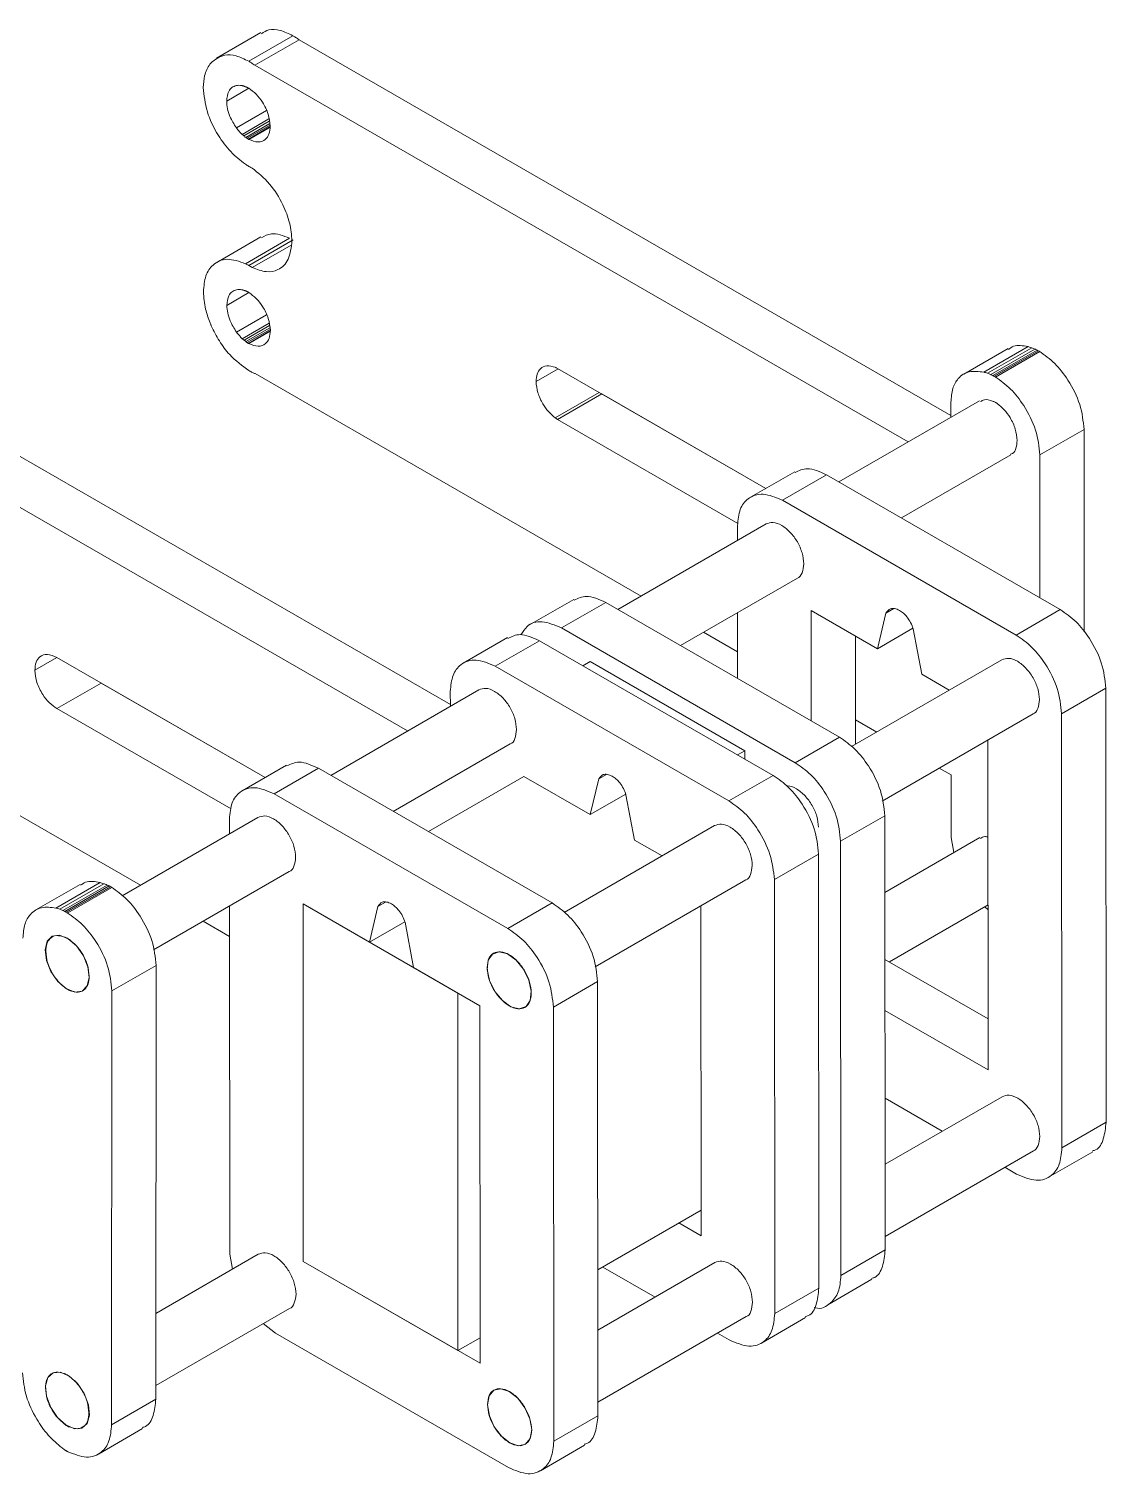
# Model space of a CAD drawing. Header units: inches. Extents: x 0 to 44.3, y 0 to 33.7.
# Drawn here: x 12.328 to 14.482, y 22.397 to 25.287 of the extents above; entities that cross this region are included whole.
import ezdxf

# ---------------------------------------------------------------- set-up
doc = ezdxf.new("R2010")
doc.units = ezdxf.units.IN
doc.header["$MEASUREMENT"] = 0

msp = doc.modelspace()

# ---------------------------------------------------------------- linework, layer by layer
at = {"color": 7, "linetype": 'Continuous', "lineweight": 15}
for p, q in [((12.7916, 25.28), (12.7032, 25.229)), ((12.7674, 25.2227), (12.8558, 25.2737)), ((12.7797, 25.2145), (12.8681, 25.2656)), ((14.172, 24.5142), (12.8681, 25.2656)), ((14.0865, 24.4615), (12.7797, 25.2145)), ((12.7674, 25.1686), (12.7666, 25.169)), ((12.7641, 25.0685), (12.81, 25.0949)), ((12.7675, 25.0664), (12.8101, 25.091)), ((12.7667, 25.0669), (12.7675, 25.0664)), ((12.7918, 24.8716), (12.7035, 24.8205)), ((12.7609, 24.8178), (12.8493, 24.8688)), ((12.7677, 24.8142), (12.8561, 24.8653)), ((12.7745, 24.81), (12.8521, 24.8548)), ((12.7677, 24.7601), (12.7669, 24.7606)), ((13.1707, 23.9361), (11.8663, 24.6877)), ((12.7645, 24.66), (12.8103, 24.6865)), ((12.7678, 24.658), (12.8104, 24.6826)), ((12.767, 24.6584), (12.7678, 24.658)), ((14.2378, 24.6009), (14.3262, 24.6519)), ((13.0852, 23.8834), (11.7779, 24.6367)), ((14.2862, 24.6481), (14.1978, 24.5971)), ((14.2454, 24.5986), (14.3338, 24.6496)), ((14.2517, 24.596), (14.3401, 24.647)), ((14.2558, 24.594), (14.3442, 24.6451)), ((14.2585, 24.5927), (14.3469, 24.6438)), ((14.259, 24.5926), (14.3474, 24.6436)), ((14.2614, 24.5911), (14.3498, 24.6422)), ((14.3473, 24.6435), (14.3469, 24.6438)), ((14.3498, 24.6422), (14.3474, 24.6436)), ((12.7802, 24.5979), (13.5522, 24.153)), ((13.8017, 24.3684), (13.385, 24.6085)), ((14.2599, 24.5919), (14.2585, 24.5927)), ((14.2614, 24.5911), (14.259, 24.5926)), ((13.3851, 24.5064), (13.4735, 24.5574)), ((13.4721, 24.5584), (13.4735, 24.5574)), ((13.4735, 24.5574), (13.8016, 24.3683)), ((14.2291, 24.5438), (13.9479, 24.3814)), ((14.172, 24.5406), (14.172, 24.5108)), ((14.2608, 24.5405), (14.2603, 24.5408)), ((13.3851, 24.5064), (13.7459, 24.2985)), ((14.3499, 24.4353), (14.4383, 24.4863)), ((14.4386, 24.0813), (14.4383, 24.4863)), ((14.073, 24.3093), (14.2916, 24.4355)), ((14.3501, 24.1496), (14.3499, 24.4353)), ((13.8595, 24.4017), (13.7711, 24.3507)), ((13.8349, 24.3446), (13.9233, 24.3956)), ((14.3908, 24.1262), (13.9233, 24.3956)), ((14.3024, 24.0752), (13.8349, 24.3446)), ((13.8023, 24.2974), (13.5059, 24.1263)), ((13.7452, 24.2942), (13.7452, 24.2644)), ((13.6311, 24.0542), (13.8648, 24.1892)), ((13.4175, 24.1466), (13.3291, 24.0956)), ((13.393, 24.0894), (13.4814, 24.1405)), ((13.9489, 23.8711), (13.4814, 24.1405)), ((13.7453, 24.1202), (13.7454, 23.9883)), ((14.0251, 24.0478), (13.8926, 24.1242)), ((13.8926, 24.1242), (13.8927, 23.9034)), ((14.0421, 24.1192), (14.0251, 24.0478)), ((14.0421, 24.1192), (14.0575, 24.1281)), ((14.3024, 24.0752), (14.3908, 24.1262)), ((13.8605, 23.82), (13.393, 24.0894)), ((13.6773, 24.0809), (13.7454, 24.0417)), ((13.981, 24.0733), (13.9812, 23.8568)), ((14.0251, 24.0478), (14.0961, 24.0888)), ((14.1135, 23.9969), (14.0965, 24.0877)), ((13.2849, 24.0701), (13.1965, 24.019)), ((13.2604, 24.0129), (13.3488, 24.0639)), ((13.8163, 23.7945), (13.3488, 24.0639)), ((11.7784, 24.0201), (12.5509, 23.5749)), ((12.8004, 23.7903), (12.3837, 24.0304)), ((13.4505, 24.0223), (13.4358, 24.0138)), ((13.7599, 23.844), (13.4505, 24.0223)), ((14.2738, 24.0258), (13.9731, 23.8521)), ((13.7279, 23.7435), (13.2604, 24.0129)), ((14.1687, 23.9651), (14.1135, 23.9969)), ((12.3838, 23.9283), (12.4722, 23.9793)), ((12.4722, 23.9793), (12.8003, 23.7903)), ((13.2278, 23.9657), (12.9314, 23.7946)), ((13.1706, 23.9625), (13.1707, 23.9328)), ((14.3934, 23.9179), (14.4817, 23.9689)), ((14.4824, 23.1009), (14.4817, 23.9689)), ((12.3838, 23.9283), (12.7322, 23.7275)), ((13.9812, 23.9058), (14.0237, 23.8813)), ((14.0346, 23.7433), (14.3363, 23.9175)), ((14.394, 23.0499), (14.3934, 23.9179)), ((13.8605, 23.82), (13.9489, 23.8711)), ((13.0565, 23.7225), (13.2903, 23.8575)), ((13.7452, 23.8355), (13.7599, 23.844)), ((13.7599, 23.844), (13.7599, 23.827)), ((14.2467, 23.2057), (14.2461, 23.8654)), ((12.843, 23.8149), (12.7546, 23.7639)), ((12.8185, 23.7578), (12.9069, 23.8088)), ((13.3744, 23.5394), (12.9069, 23.8088)), ((13.318, 23.7926), (13.1267, 23.6821)), ((13.4506, 23.7162), (13.318, 23.7926)), ((13.4675, 23.7875), (13.4506, 23.7162)), ((13.4675, 23.7875), (13.483, 23.7964)), ((13.7279, 23.7435), (13.8163, 23.7945)), ((14.1488, 23.8092), (14.1725, 23.7956)), ((14.1725, 23.7956), (14.1726, 23.6704)), ((13.286, 23.4884), (12.8185, 23.7578)), ((13.4506, 23.7162), (13.5216, 23.7571)), ((13.539, 23.6652), (13.522, 23.756)), ((12.7859, 23.7106), (12.5143, 23.5538)), ((12.7287, 23.7074), (12.7287, 23.6776)), ((13.9514, 23.6628), (14.0398, 23.7138)), ((14.0405, 22.8458), (14.0398, 23.7138)), ((13.6994, 23.6941), (13.3986, 23.5205)), ((14.2298, 23.6702), (14.0399, 23.5606)), ((14.1726, 23.6704), (14.1776, 23.6401)), ((13.5942, 23.6334), (13.539, 23.6652)), ((13.9521, 22.7948), (13.9514, 23.6628)), ((13.8188, 23.5863), (13.9072, 23.6373)), ((13.9079, 22.7693), (13.9072, 23.6373)), ((12.5768, 23.4456), (12.8484, 23.6024)), ((13.4601, 23.4116), (13.7617, 23.5858)), ((13.8195, 22.7182), (13.8188, 23.5863)), ((12.4301, 23.5765), (12.3417, 23.5255)), ((12.3818, 23.5293), (12.4702, 23.5803)), ((12.3894, 23.5269), (12.4778, 23.5779)), ((12.3957, 23.5243), (12.4841, 23.5753)), ((12.3999, 23.5223), (12.4882, 23.5734)), ((12.4025, 23.521), (12.4909, 23.572)), ((12.403, 23.5209), (12.4914, 23.5719)), ((12.4055, 23.5194), (12.4938, 23.5705)), ((12.4913, 23.5718), (12.4909, 23.572)), ((12.4938, 23.5705), (12.4914, 23.5719)), ((12.7289, 23.5334), (12.7294, 22.8371)), ((12.8761, 23.5374), (13.1854, 23.3592)), ((12.8766, 22.8226), (12.8761, 23.5374)), ((13.0087, 23.461), (12.8761, 23.5374)), ((13.0256, 23.5324), (13.0087, 23.461)), ((13.0256, 23.5324), (13.041, 23.5413)), ((13.286, 23.4884), (13.3744, 23.5394)), ((13.6721, 22.874), (13.6716, 23.5338)), ((14.049, 23.4215), (14.2464, 23.5355)), ((14.2397, 23.5316), (14.2464, 23.5254)), ((12.4039, 23.5202), (12.4025, 23.521)), ((12.4055, 23.5194), (12.403, 23.5209)), ((12.676, 23.5028), (12.7289, 23.4724)), ((13.0087, 23.461), (13.0796, 23.502)), ((13.0971, 23.4101), (13.0801, 23.5009)), ((12.4047, 23.4688), (12.4042, 23.4691)), ((12.4938, 23.3635), (12.5822, 23.4145)), ((12.5816, 22.5473), (12.5822, 23.4145)), ((13.2296, 23.3337), (13.0971, 23.4101)), ((14.04, 23.4267), (14.2466, 23.3077)), ((13.3769, 23.3311), (13.4653, 23.3821)), ((13.466, 22.5141), (13.4653, 23.3821)), ((12.4042, 23.3671), (12.4047, 23.3668)), ((12.4087, 23.3647), (12.4088, 23.3647)), ((12.4932, 22.4962), (12.4938, 23.3635)), ((13.1854, 23.3592), (13.186, 22.6444)), ((13.2302, 22.6189), (13.2296, 23.3337)), ((13.3776, 22.4631), (13.3769, 23.3311)), ((14.0401, 23.3247), (14.2467, 23.2057)), ((14.0402, 23.1489), (14.1546, 23.083)), ((14.2744, 23.1521), (14.0403, 23.017)), ((14.394, 23.0499), (14.4824, 23.1009)), ((14.0405, 22.8727), (14.3369, 23.0439)), ((14.3674, 22.991), (14.4558, 23.042)), ((14.2797, 23.0109), (14.3033, 22.9973)), ((13.6721, 22.925), (13.4657, 22.8059)), ((13.6279, 22.8995), (13.6721, 22.874)), ((12.7865, 22.837), (12.5817, 22.7188)), ((12.7294, 22.8371), (12.7347, 22.8071)), ((13.9521, 22.7948), (14.0405, 22.8458)), ((13.186, 22.6444), (12.8766, 22.8226)), ((12.8766, 22.8226), (13.2302, 22.6189)), ((13.6999, 22.8205), (13.4658, 22.6853)), ((13.4756, 22.8115), (13.5801, 22.7513)), ((13.9255, 22.7359), (14.0139, 22.7869)), ((13.8195, 22.7182), (13.9079, 22.7693)), ((12.5816, 22.5744), (12.849, 22.7288)), ((12.7962, 22.6983), (12.8208, 22.6791)), ((13.4659, 22.5411), (13.7624, 22.7122)), ((13.7929, 22.6593), (13.8813, 22.7103)), ((12.8208, 22.6791), (13.2868, 22.4105)), ((13.2302, 22.6699), (13.186, 22.6444)), ((13.7052, 22.6792), (13.7287, 22.6656)), ((12.4041, 22.5959), (12.4036, 22.5962)), ((12.4932, 22.4962), (12.5816, 22.5473)), ((13.3776, 22.4631), (13.466, 22.5141)), ((12.4036, 22.4942), (12.4041, 22.4939)), ((12.4666, 22.4375), (12.555, 22.4885)), ((13.351, 22.4042), (13.4393, 22.4552)), ((12.4023, 22.4439), (12.4059, 22.4418)), ((12.403, 22.4436), (12.4039, 22.4431))]:
    msp.add_line(p, q, dxfattribs=at)
at = {"color": 8, "linetype": 'Continuous', "lineweight": 15}
for p, q in [((12.7233, 25.143), (12.7675, 25.1685)), ((12.7427, 25.0894), (12.8027, 25.1241)), ((12.7543, 25.0763), (12.8078, 25.1072)), ((12.7577, 25.0734), (12.8086, 25.1028)), ((12.7614, 25.0704), (12.8094, 25.0981)), ((12.7667, 25.0669), (12.8102, 25.092)), ((12.7236, 24.7345), (12.7678, 24.7601)), ((12.743, 24.681), (12.803, 24.7156)), ((12.7546, 24.6678), (12.8082, 24.6987)), ((12.758, 24.6649), (12.8089, 24.6943)), ((12.7617, 24.662), (12.8097, 24.6897)), ((12.767, 24.6584), (12.8106, 24.6836)), ((13.3421, 24.5822), (13.3864, 24.6077)), ((13.3805, 24.5096), (13.4685, 24.5604)), ((12.3396, 24.0048), (12.3838, 24.0304)), ((13.2443, 23.4103), (13.2444, 23.4103)), ((12.4042, 23.3671), (12.4042, 23.3671)), ((12.4047, 23.3668), (12.4047, 23.3668)), ((13.245, 22.5367), (13.245, 22.5367)), ((12.4036, 22.4942), (12.4036, 22.4942)), ((12.4041, 22.4939), (12.4041, 22.4939))]:
    msp.add_line(p, q, dxfattribs=at)
at = {"color": 7, "linetype": 'Continuous', "lineweight": 15, "flags": 128}
for points in [[(12.4484, 23.3905), (12.4443, 23.3735), (12.4341, 23.3633), (12.4194, 23.3614), (12.4023, 23.3682), (12.3856, 23.3826), (12.3717, 23.4024), (12.3627, 23.4246), (12.3601, 23.4458), (12.3641, 23.4628), (12.3743, 23.473), (12.389, 23.4748), (12.4061, 23.468), (12.4228, 23.4536), (12.4368, 23.4339), (12.4457, 23.4117), (12.4484, 23.3905)], [(13.2852, 23.4377), (13.3023, 23.4254), (13.3173, 23.407), (13.328, 23.3852), (13.3326, 23.3633), (13.3306, 23.3447), (13.3221, 23.3322), (13.3086, 23.3278), (13.292, 23.332), (13.2748, 23.3442), (13.2598, 23.3627), (13.2491, 23.3845), (13.2445, 23.4063), (13.2465, 23.4249), (13.255, 23.4374), (13.2686, 23.4419), (13.2852, 23.4377)], [(12.3761, 22.5999), (12.3912, 22.601), (12.4083, 22.5934), (12.4249, 22.5785), (12.4384, 22.5583), (12.4469, 22.5361), (12.4489, 22.5152), (12.4443, 22.4987), (12.4336, 22.4892), (12.4186, 22.4881), (12.4014, 22.4956), (12.3848, 22.5106), (12.3713, 22.5307), (12.3628, 22.553), (12.3608, 22.5739), (12.3655, 22.5904), (12.3761, 22.5999)], [(13.245, 22.5358), (13.2481, 22.5536), (13.2574, 22.565), (13.2715, 22.5682), (13.2884, 22.5627), (13.3054, 22.5494), (13.3199, 22.5302), (13.3297, 22.5082), (13.3334, 22.4866), (13.3303, 22.4688), (13.321, 22.4574), (13.3069, 22.4542), (13.29, 22.4597), (13.273, 22.473), (13.2585, 22.4922), (13.2487, 22.5142), (13.245, 22.5358)]]:
    msp.add_lwpolyline(points, dxfattribs=at)
at = {"color": 7, "linetype": 'Continuous', "lineweight": 15}
for points, knots in [([(12.8558, 25.2737), (12.8472, 25.2777), (12.8305, 25.2857), (12.8079, 25.288), (12.7976, 25.2808), (12.7929, 25.2775)], [0, 0, 0, 0, 0.360471, 0.708732, 1, 1, 1, 1]), ([(12.8681, 25.2656), (12.8658, 25.2672), (12.8617, 25.2702), (12.8576, 25.2726), (12.8558, 25.2737)], [0, 0, 0, 0, 0.555338, 1, 1, 1, 1]), ([(12.7674, 25.2227), (12.7588, 25.2268), (12.742, 25.2348), (12.7143, 25.2366), (12.7004, 25.2261), (12.692, 25.2197)], [0, 0, 0, 0, 0.289286, 0.568775, 1, 1, 1, 1]), ([(12.6895, 25.2167), (12.6854, 25.2096), (12.678, 25.1968), (12.677, 25.1782), (12.6765, 25.1699)], [0, 0, 0, 0, 0.551178, 1, 1, 1, 1]), ([(12.6896, 25.2169), (12.6896, 25.2169), (12.6896, 25.2169), (12.6896, 25.2168), (12.6896, 25.2168), (12.6895, 25.2168), (12.6895, 25.2168), (12.6895, 25.2167), (12.6895, 25.2167)], [0, 0, 0, 0, 0.207301, 0.382855, 0.554847, 0.69038, 0.832281, 1, 1, 1, 1]), ([(12.692, 25.2197), (12.6915, 25.2192), (12.6907, 25.2183), (12.69, 25.2173), (12.6896, 25.2169)], [0, 0, 0, 0, 0.552649, 1, 1, 1, 1]), ([(12.7797, 25.2145), (12.7775, 25.2162), (12.7733, 25.2191), (12.7692, 25.2216), (12.7674, 25.2227)], [0, 0, 0, 0, 0.555338, 1, 1, 1, 1]), ([(12.7427, 25.1741), (12.7396, 25.173), (12.7334, 25.1709), (12.7254, 25.1613), (12.7241, 25.15), (12.7233, 25.143)], [0, 0, 0, 0, 0.27447, 0.551132, 1, 1, 1, 1]), ([(12.7542, 25.1739), (12.752, 25.1742), (12.7479, 25.1748), (12.7443, 25.1743), (12.7427, 25.1741)], [0, 0, 0, 0, 0.562901, 1, 1, 1, 1]), ([(12.7577, 25.1729), (12.757, 25.1731), (12.7559, 25.1735), (12.7547, 25.1738), (12.7542, 25.1739)], [0, 0, 0, 0, 0.556136, 1, 1, 1, 1]), ([(12.7613, 25.1716), (12.7606, 25.1719), (12.7594, 25.1723), (12.7582, 25.1727), (12.7577, 25.1729)], [0, 0, 0, 0, 0.561087, 1, 1, 1, 1]), ([(12.7641, 25.1704), (12.7636, 25.1706), (12.7626, 25.171), (12.7617, 25.1714), (12.7613, 25.1716)], [0, 0, 0, 0, 0.561039, 1, 1, 1, 1]), ([(12.6765, 25.1699), (12.6781, 25.154), (12.6813, 25.1228), (12.7035, 25.0767), (12.7309, 25.0398), (12.7507, 25.0245), (12.7608, 25.0167)], [0, 0, 0, 0, 0.284618, 0.559516, 0.776534, 1, 1, 1, 1]), ([(12.7233, 25.143), (12.7236, 25.138), (12.7243, 25.1282), (12.7303, 25.1092), (12.738, 25.0969), (12.7427, 25.0894)], [0, 0, 0, 0, 0.289028, 0.568581, 1, 1, 1, 1]), ([(12.7666, 25.169), (12.7661, 25.1693), (12.7653, 25.1697), (12.7644, 25.1702), (12.7641, 25.1704)], [0, 0, 0, 0, 0.574813, 1, 1, 1, 1]), ([(12.8104, 25.0928), (12.8095, 25.1007), (12.8079, 25.1164), (12.7965, 25.1394), (12.7825, 25.1576), (12.7725, 25.1649), (12.7674, 25.1686)], [0, 0, 0, 0, 0.284065, 0.558808, 0.77597, 1, 1, 1, 1]), ([(12.7427, 25.0894), (12.7448, 25.0868), (12.7485, 25.0821), (12.7525, 25.0781), (12.7543, 25.0763)], [0, 0, 0, 0, 0.5569876, 1, 1, 1, 1]), ([(12.7675, 25.0664), (12.7739, 25.0639), (12.7865, 25.0589), (12.8004, 25.0646), (12.8088, 25.0762), (12.8099, 25.0872), (12.8104, 25.0928)], [0, 0, 0, 0, 0.282888, 0.557732, 0.775299, 1, 1, 1, 1]), ([(12.7543, 25.0763), (12.755, 25.0757), (12.7561, 25.0747), (12.7572, 25.0738), (12.7577, 25.0734)], [0, 0, 0, 0, 0.563395, 1, 1, 1, 1]), ([(12.7577, 25.0734), (12.7584, 25.0728), (12.7596, 25.0718), (12.7608, 25.0708), (12.7614, 25.0704)], [0, 0, 0, 0, 0.558364, 1, 1, 1, 1]), ([(12.7614, 25.0704), (12.7619, 25.0701), (12.7628, 25.0694), (12.7637, 25.0688), (12.7641, 25.0685)], [0, 0, 0, 0, 0.561022, 1, 1, 1, 1]), ([(12.7641, 25.0685), (12.7646, 25.0682), (12.7655, 25.0677), (12.7663, 25.0671), (12.7667, 25.0669)], [0, 0, 0, 0, 0.546397, 1, 1, 1, 1]), ([(12.7608, 25.0167), (12.762, 25.0158), (12.7643, 25.0144), (12.7665, 25.013), (12.7675, 25.0124)], [0, 0, 0, 0, 0.560404, 1, 1, 1, 1]), ([(12.7675, 25.0124), (12.7688, 25.0117), (12.7711, 25.0105), (12.7733, 25.0094), (12.7743, 25.0089)], [0, 0, 0, 0, 0.5594726, 1, 1, 1, 1]), ([(12.7743, 25.0089), (12.7863, 24.9992), (12.81, 24.98), (12.8356, 24.9388), (12.8511, 24.8984), (12.853, 24.8753), (12.8539, 24.8635)], [0, 0, 0, 0, 0.281916, 0.556332, 0.774134, 1, 1, 1, 1]), ([(12.8539, 24.8635), (12.8524, 24.8502), (12.8495, 24.8241), (12.8285, 24.8046), (12.8027, 24.7994), (12.7839, 24.8064), (12.7745, 24.81)], [0, 0, 0, 0, 0.284647, 0.559588, 0.776612, 1, 1, 1, 1]), ([(12.8493, 24.8688), (12.8363, 24.8738), (12.8146, 24.882), (12.7991, 24.8732), (12.7929, 24.8696)], [0, 0, 0, 0, 0.5952193, 1, 1, 1, 1]), ([(12.7609, 24.8178), (12.7482, 24.8222), (12.7232, 24.8309), (12.6961, 24.8186), (12.6797, 24.7949), (12.6778, 24.7727), (12.6768, 24.7615)], [0, 0, 0, 0, 0.282004, 0.5563973, 0.7741623, 1, 1, 1, 1]), ([(12.7677, 24.8142), (12.7664, 24.8149), (12.7642, 24.8162), (12.7619, 24.8173), (12.7609, 24.8178)], [0, 0, 0, 0, 0.559538, 1, 1, 1, 1]), ([(12.7745, 24.81), (12.7732, 24.8108), (12.7709, 24.8123), (12.7687, 24.8136), (12.7677, 24.8142)], [0, 0, 0, 0, 0.560469, 1, 1, 1, 1]), ([(12.6768, 24.7615), (12.6776, 24.7501), (12.6789, 24.7302), (12.6867, 24.7087), (12.69, 24.6994)], [0, 0, 0, 0, 0.567344, 1, 1, 1, 1]), ([(12.743, 24.7656), (12.7399, 24.7646), (12.7337, 24.7624), (12.7257, 24.7528), (12.7244, 24.7415), (12.7236, 24.7345)], [0, 0, 0, 0, 0.2744695, 0.5511325, 1, 1, 1, 1]), ([(12.7546, 24.7654), (12.7523, 24.7658), (12.7482, 24.7664), (12.7446, 24.7659), (12.743, 24.7656)], [0, 0, 0, 0, 0.562901, 1, 1, 1, 1]), ([(12.758, 24.7644), (12.7574, 24.7646), (12.7562, 24.765), (12.7551, 24.7653), (12.7546, 24.7654)], [0, 0, 0, 0, 0.556136, 1, 1, 1, 1]), ([(12.7616, 24.7632), (12.7609, 24.7634), (12.7597, 24.7639), (12.7585, 24.7643), (12.758, 24.7644)], [0, 0, 0, 0, 0.561087, 1, 1, 1, 1]), ([(12.7644, 24.7619), (12.7639, 24.7622), (12.763, 24.7626), (12.762, 24.763), (12.7616, 24.7632)], [0, 0, 0, 0, 0.561039, 1, 1, 1, 1]), ([(12.7669, 24.7606), (12.7664, 24.7608), (12.7656, 24.7613), (12.7647, 24.7617), (12.7644, 24.7619)], [0, 0, 0, 0, 0.574813, 1, 1, 1, 1]), ([(12.8107, 24.6843), (12.8098, 24.6923), (12.8082, 24.7079), (12.7968, 24.7309), (12.7828, 24.7492), (12.7728, 24.7564), (12.7677, 24.7601)], [0, 0, 0, 0, 0.284065, 0.558808, 0.77597, 1, 1, 1, 1]), ([(12.7236, 24.7345), (12.7239, 24.7295), (12.7246, 24.7197), (12.7306, 24.7008), (12.7383, 24.6885), (12.743, 24.681)], [0, 0, 0, 0, 0.289028, 0.568581, 1, 1, 1, 1]), ([(12.69, 24.6994), (12.6901, 24.6993), (12.6901, 24.6992), (12.6902, 24.699), (12.6902, 24.699)], [0, 0, 0, 0, 0.5554406, 1, 1, 1, 1]), ([(12.6902, 24.699), (12.6907, 24.6979), (12.6914, 24.6961), (12.6922, 24.6942), (12.6926, 24.6934)], [0, 0, 0, 0, 0.566749, 1, 1, 1, 1]), ([(12.6926, 24.6934), (12.6977, 24.6832), (12.7079, 24.6627), (12.7332, 24.6291), (12.7546, 24.6136), (12.7678, 24.604)], [0, 0, 0, 0, 0.27516, 0.55204, 1, 1, 1, 1]), ([(12.743, 24.681), (12.7451, 24.6784), (12.7488, 24.6737), (12.7528, 24.6696), (12.7546, 24.6678)], [0, 0, 0, 0, 0.556988, 1, 1, 1, 1]), ([(12.7678, 24.658), (12.7742, 24.6555), (12.7869, 24.6505), (12.8007, 24.6561), (12.8092, 24.6677), (12.8102, 24.6787), (12.8107, 24.6843)], [0, 0, 0, 0, 0.282888, 0.557732, 0.775299, 1, 1, 1, 1]), ([(12.7546, 24.6678), (12.7553, 24.6673), (12.7564, 24.6663), (12.7575, 24.6653), (12.758, 24.6649)], [0, 0, 0, 0, 0.563395, 1, 1, 1, 1]), ([(12.758, 24.6649), (12.7587, 24.6644), (12.7599, 24.6633), (12.7612, 24.6624), (12.7617, 24.662)], [0, 0, 0, 0, 0.558364, 1, 1, 1, 1]), ([(12.7617, 24.662), (12.7622, 24.6616), (12.7631, 24.661), (12.7641, 24.6603), (12.7645, 24.66)], [0, 0, 0, 0, 0.561022, 1, 1, 1, 1]), ([(12.7645, 24.66), (12.7649, 24.6597), (12.7658, 24.6592), (12.7666, 24.6587), (12.767, 24.6584)], [0, 0, 0, 0, 0.546397, 1, 1, 1, 1]), ([(14.3262, 24.6519), (14.3157, 24.6538), (14.3007, 24.6565), (14.2904, 24.6488), (14.2872, 24.6464)], [0, 0, 0, 0, 0.6915333, 1, 1, 1, 1]), ([(14.3338, 24.6496), (14.3324, 24.6501), (14.3298, 24.651), (14.3273, 24.6517), (14.3262, 24.6519)], [0, 0, 0, 0, 0.562935, 1, 1, 1, 1]), ([(14.3401, 24.647), (14.3389, 24.6475), (14.3368, 24.6485), (14.3347, 24.6492), (14.3338, 24.6496)], [0, 0, 0, 0, 0.558837, 1, 1, 1, 1]), ([(14.3442, 24.6451), (14.3435, 24.6454), (14.3421, 24.6461), (14.3407, 24.6467), (14.3401, 24.647)], [0, 0, 0, 0, 0.559064, 1, 1, 1, 1]), ([(14.3469, 24.6438), (14.3464, 24.644), (14.3455, 24.6445), (14.3446, 24.6449), (14.3442, 24.6451)], [0, 0, 0, 0, 0.558983, 1, 1, 1, 1]), ([(14.4383, 24.4863), (14.4366, 24.5028), (14.4332, 24.5352), (14.4093, 24.5829), (14.3801, 24.6205), (14.3593, 24.6352), (14.3487, 24.6427)], [0, 0, 0, 0, 0.283859, 0.558131, 0.775209, 1, 1, 1, 1]), ([(12.7678, 24.604), (12.7702, 24.6027), (12.7743, 24.6004), (12.7784, 24.5986), (12.7802, 24.5979)], [0, 0, 0, 0, 0.56451, 1, 1, 1, 1]), ([(13.3804, 24.6106), (13.3746, 24.6123), (13.3631, 24.6155), (13.3508, 24.6092), (13.3434, 24.5978), (13.3426, 24.5875), (13.3421, 24.5822)], [0, 0, 0, 0, 0.28077, 0.555571, 0.773827, 1, 1, 1, 1]), ([(13.385, 24.6085), (13.3841, 24.609), (13.3826, 24.6097), (13.3811, 24.6104), (13.3804, 24.6106)], [0, 0, 0, 0, 0.557801, 1, 1, 1, 1]), ([(14.2378, 24.6009), (14.2277, 24.6022), (14.2076, 24.6047), (14.1868, 24.5908), (14.1742, 24.5691), (14.1727, 24.5502), (14.172, 24.5406)], [0, 0, 0, 0, 0.279528, 0.55585, 0.7747, 1, 1, 1, 1]), ([(14.2454, 24.5986), (14.244, 24.5991), (14.2414, 24.5999), (14.2389, 24.6006), (14.2378, 24.6009)], [0, 0, 0, 0, 0.562935, 1, 1, 1, 1]), ([(14.2517, 24.596), (14.2505, 24.5965), (14.2484, 24.5974), (14.2464, 24.5982), (14.2454, 24.5986)], [0, 0, 0, 0, 0.558837, 1, 1, 1, 1]), ([(14.2558, 24.594), (14.2551, 24.5944), (14.2537, 24.5951), (14.2523, 24.5957), (14.2517, 24.596)], [0, 0, 0, 0, 0.559064, 1, 1, 1, 1]), ([(14.2585, 24.5927), (14.258, 24.593), (14.2571, 24.5935), (14.2562, 24.5939), (14.2558, 24.594)], [0, 0, 0, 0, 0.558983, 1, 1, 1, 1]), ([(13.3421, 24.5822), (13.3429, 24.5748), (13.3443, 24.5602), (13.3544, 24.5387), (13.3668, 24.5211), (13.3759, 24.5135), (13.3805, 24.5096)], [0, 0, 0, 0, 0.285401, 0.560939, 0.777918, 1, 1, 1, 1]), ([(14.259, 24.5926), (14.2591, 24.5925), (14.2594, 24.5923), (14.2597, 24.592), (14.2599, 24.5919)], [0, 0, 0, 0, 0.55489, 1, 1, 1, 1]), ([(14.2604, 24.5917), (14.2605, 24.5916), (14.2609, 24.5915), (14.2613, 24.5912), (14.2614, 24.5911)], [0, 0, 0, 0, 0.530754, 1, 1, 1, 1]), ([(14.3499, 24.4353), (14.3482, 24.4517), (14.3448, 24.4841), (14.3209, 24.5318), (14.2917, 24.5694), (14.2709, 24.5842), (14.2604, 24.5917)], [0, 0, 0, 0, 0.283859, 0.558131, 0.775209, 1, 1, 1, 1]), ([(14.2555, 24.543), (14.2496, 24.5448), (14.2401, 24.5478), (14.2335, 24.5436), (14.231, 24.542)], [0, 0, 0, 0, 0.621912, 1, 1, 1, 1]), ([(14.2603, 24.5408), (14.2594, 24.5412), (14.2578, 24.542), (14.2562, 24.5427), (14.2555, 24.543)], [0, 0, 0, 0, 0.5618923, 1, 1, 1, 1]), ([(14.2648, 24.5379), (14.2641, 24.5384), (14.2627, 24.5393), (14.2614, 24.5401), (14.2608, 24.5405)], [0, 0, 0, 0, 0.551796, 1, 1, 1, 1]), ([(14.3045, 24.4642), (14.3038, 24.4718), (14.3023, 24.4867), (14.2918, 24.5088), (14.2789, 24.5266), (14.2696, 24.5341), (14.2648, 24.5379)], [0, 0, 0, 0, 0.285031, 0.560371, 0.777371, 1, 1, 1, 1]), ([(13.3805, 24.5096), (13.3813, 24.509), (13.3829, 24.5078), (13.3844, 24.5069), (13.3851, 24.5064)], [0, 0, 0, 0, 0.56108, 1, 1, 1, 1]), ([(14.291, 24.4366), (14.2926, 24.4371), (14.2978, 24.4389), (14.303, 24.4486), (14.304, 24.459), (14.3045, 24.4642)], [0, 0, 0, 0, 0.173372, 0.579947, 1, 1, 1, 1]), ([(13.9233, 24.3956), (13.9099, 24.4017), (13.8857, 24.4126), (13.868, 24.4039), (13.8602, 24.4001)], [0, 0, 0, 0, 0.55901, 1, 1, 1, 1]), ([(13.8349, 24.3446), (13.8217, 24.3502), (13.7956, 24.3613), (13.7664, 24.351), (13.7484, 24.3281), (13.7463, 24.3056), (13.7452, 24.2942)], [0, 0, 0, 0, 0.2836731, 0.5592597, 0.7763646, 1, 1, 1, 1]), ([(13.8778, 24.2178), (13.8771, 24.225), (13.8757, 24.2392), (13.8655, 24.2619), (13.851, 24.2816), (13.8336, 24.2956), (13.8159, 24.3021), (13.8068, 24.2989), (13.8023, 24.2974)], [0, 0, 0, 0, 0.169671, 0.333471, 0.497272, 0.666943, 0.836614, 1, 1, 1, 1]), ([(13.8648, 24.1892), (13.8648, 24.1892), (13.8695, 24.1901), (13.8755, 24.1994), (13.877, 24.2116), (13.8778, 24.2178)], [0, 0, 0, 0, 0.001241, 0.491829, 1, 1, 1, 1]), ([(13.4814, 24.1405), (13.4679, 24.1465), (13.4438, 24.1574), (13.4261, 24.1488), (13.4183, 24.145)], [0, 0, 0, 0, 0.55901, 1, 1, 1, 1]), ([(13.393, 24.0894), (13.3798, 24.095), (13.3539, 24.1059), (13.3252, 24.0975), (13.3157, 24.0816), (13.312, 24.0756)], [0, 0, 0, 0, 0.388047, 0.765033, 1, 1, 1, 1]), ([(14.0693, 24.1245), (14.0659, 24.126), (14.0594, 24.129), (14.049, 24.1284), (14.0447, 24.1227), (14.0421, 24.1192)], [0, 0, 0, 0, 0.288635, 0.567191, 1, 1, 1, 1]), ([(14.0965, 24.0877), (14.095, 24.0918), (14.092, 24.1002), (14.0848, 24.1109), (14.0771, 24.1193), (14.0719, 24.1227), (14.0693, 24.1245)], [0, 0, 0, 0, 0.276811, 0.552414, 0.772411, 1, 1, 1, 1]), ([(14.4817, 23.9689), (14.48, 23.9856), (14.4765, 24.0183), (14.4522, 24.0664), (14.4226, 24.1042), (14.4015, 24.1188), (14.3908, 24.1262)], [0, 0, 0, 0, 0.283704, 0.557917, 0.775026, 1, 1, 1, 1]), ([(13.3488, 24.0639), (13.3353, 24.07), (13.3112, 24.0809), (13.2935, 24.0723), (13.2857, 24.0685)], [0, 0, 0, 0, 0.558826, 1, 1, 1, 1]), ([(14.3934, 23.9179), (14.3916, 23.9345), (14.3881, 23.9673), (14.3638, 24.0154), (14.3342, 24.0531), (14.3131, 24.0677), (14.3024, 24.0752)], [0, 0, 0, 0, 0.283704, 0.557917, 0.775026, 1, 1, 1, 1]), ([(12.3837, 24.0304), (12.3771, 24.0333), (12.3642, 24.0388), (12.3498, 24.0335), (12.3411, 24.0218), (12.3401, 24.0106), (12.3396, 24.0048)], [0, 0, 0, 0, 0.283881, 0.557851, 0.774833, 1, 1, 1, 1]), ([(13.2604, 24.0129), (13.2472, 24.0185), (13.2211, 24.0297), (13.1919, 24.0194), (13.1739, 23.9964), (13.1717, 23.974), (13.1706, 23.9625)], [0, 0, 0, 0, 0.28366, 0.559283, 0.776396, 1, 1, 1, 1]), ([(14.3492, 23.9462), (14.3485, 23.9534), (14.3471, 23.9675), (14.3369, 23.9902), (14.3224, 24.0099), (14.305, 24.024), (14.2873, 24.0304), (14.2782, 24.0273), (14.2737, 24.0257)], [0, 0, 0, 0, 0.1696713, 0.3334715, 0.4972717, 0.666943, 0.8366143, 1, 1, 1, 1]), ([(12.3396, 24.0048), (12.3404, 23.9968), (12.3421, 23.9808), (12.3539, 23.9574), (12.3683, 23.939), (12.3786, 23.9319), (12.3838, 23.9283)], [0, 0, 0, 0, 0.283363, 0.557543, 0.774742, 1, 1, 1, 1]), ([(13.3032, 23.8861), (13.3025, 23.8934), (13.3012, 23.9075), (13.291, 23.9302), (13.2765, 23.9499), (13.2591, 23.9639), (13.2413, 23.9704), (13.2323, 23.9673), (13.2278, 23.9657)], [0, 0, 0, 0, 0.1698034, 0.3334835, 0.4971631, 0.666964, 0.8363695, 1, 1, 1, 1]), ([(14.3362, 23.9175), (14.3362, 23.9175), (14.3409, 23.9185), (14.3469, 23.9277), (14.3484, 23.94), (14.3492, 23.9462)], [0, 0, 0, 0, 0.001241, 0.491829, 1, 1, 1, 1]), ([(13.2903, 23.8575), (13.2903, 23.8575), (13.295, 23.8585), (13.301, 23.8677), (13.3025, 23.8799), (13.3032, 23.8861)], [0, 0, 0, 0, 0.002219, 0.492591, 1, 1, 1, 1]), ([(14.0398, 23.7138), (14.038, 23.7304), (14.0346, 23.7632), (14.0103, 23.8113), (13.9806, 23.849), (13.9596, 23.8636), (13.9489, 23.8711)], [0, 0, 0, 0, 0.283704, 0.557917, 0.775026, 1, 1, 1, 1]), ([(12.9069, 23.8088), (12.8934, 23.8149), (12.8693, 23.8258), (12.8516, 23.8172), (12.8438, 23.8134)], [0, 0, 0, 0, 0.55901, 1, 1, 1, 1]), ([(13.9514, 23.6628), (13.9497, 23.6794), (13.9462, 23.7121), (13.9219, 23.7602), (13.8922, 23.798), (13.8712, 23.8126), (13.8605, 23.82)], [0, 0, 0, 0, 0.283704, 0.557917, 0.775026, 1, 1, 1, 1]), ([(13.4947, 23.7928), (13.4914, 23.7943), (13.4849, 23.7973), (13.4744, 23.7968), (13.4701, 23.791), (13.4675, 23.7875)], [0, 0, 0, 0, 0.288661, 0.567, 1, 1, 1, 1]), ([(13.522, 23.756), (13.5205, 23.7602), (13.5175, 23.7685), (13.5104, 23.7792), (13.5026, 23.7876), (13.4974, 23.7911), (13.4947, 23.7928)], [0, 0, 0, 0, 0.277297, 0.552256, 0.771959, 1, 1, 1, 1]), ([(13.9072, 23.6373), (13.9055, 23.654), (13.902, 23.6867), (13.8777, 23.7348), (13.848, 23.7725), (13.827, 23.7871), (13.8163, 23.7945)], [0, 0, 0, 0, 0.283478, 0.557665, 0.774862, 1, 1, 1, 1]), ([(12.8185, 23.7578), (12.8052, 23.7634), (12.7791, 23.7745), (12.7499, 23.7642), (12.732, 23.7413), (12.7298, 23.7188), (12.7287, 23.7074)], [0, 0, 0, 0, 0.2836731, 0.5592597, 0.7763646, 1, 1, 1, 1]), ([(13.9072, 23.691), (13.9065, 23.6982), (13.9052, 23.7124), (13.895, 23.7351), (13.8804, 23.7549), (13.8632, 23.7684), (13.8499, 23.7745), (13.8444, 23.7732), (13.8438, 23.7731)], [0, 0, 0, 0, 0.197278, 0.38773, 0.578182, 0.77546, 0.972738, 1, 1, 1, 1]), ([(13.8188, 23.5863), (13.8171, 23.6029), (13.8136, 23.6356), (13.7893, 23.6837), (13.7596, 23.7215), (13.7386, 23.7361), (13.7279, 23.7435)], [0, 0, 0, 0, 0.283478, 0.557665, 0.774862, 1, 1, 1, 1]), ([(12.8613, 23.631), (12.8606, 23.6382), (12.8593, 23.6524), (12.849, 23.6751), (12.8345, 23.6948), (12.8171, 23.7088), (12.7994, 23.7153), (12.7903, 23.7121), (12.7859, 23.7106)], [0, 0, 0, 0, 0.169671, 0.333471, 0.497272, 0.666943, 0.836614, 1, 1, 1, 1]), ([(13.7746, 23.6145), (13.774, 23.6217), (13.7726, 23.6359), (13.7624, 23.6586), (13.7479, 23.6783), (13.7305, 23.6923), (13.7127, 23.6988), (13.7037, 23.6956), (13.6992, 23.6941)], [0, 0, 0, 0, 0.1698034, 0.3334835, 0.4971631, 0.666964, 0.8363695, 1, 1, 1, 1]), ([(14.2463, 23.671), (14.244, 23.6716), (14.2381, 23.6732), (14.234, 23.6702), (14.2315, 23.6683)], [0, 0, 0, 0, 0.388206, 1, 1, 1, 1]), ([(12.8483, 23.6024), (12.8484, 23.6024), (12.8531, 23.6033), (12.859, 23.6126), (12.8605, 23.6248), (12.8613, 23.631)], [0, 0, 0, 0, 0.001241, 0.491829, 1, 1, 1, 1]), ([(13.7617, 23.5859), (13.7617, 23.5859), (13.7664, 23.5868), (13.7724, 23.5961), (13.7739, 23.6083), (13.7746, 23.6145)], [0, 0, 0, 0, 0.002219, 0.492591, 1, 1, 1, 1]), ([(12.4702, 23.5803), (12.4598, 23.5822), (12.4446, 23.5849), (12.4343, 23.5772), (12.4311, 23.5748)], [0, 0, 0, 0, 0.689246, 1, 1, 1, 1]), ([(12.4778, 23.5779), (12.4764, 23.5784), (12.4738, 23.5793), (12.4713, 23.58), (12.4702, 23.5803)], [0, 0, 0, 0, 0.562935, 1, 1, 1, 1]), ([(12.4841, 23.5753), (12.4829, 23.5758), (12.4808, 23.5768), (12.4788, 23.5776), (12.4778, 23.5779)], [0, 0, 0, 0, 0.558837, 1, 1, 1, 1]), ([(12.4882, 23.5734), (12.4875, 23.5737), (12.4861, 23.5744), (12.4847, 23.575), (12.4841, 23.5753)], [0, 0, 0, 0, 0.559064, 1, 1, 1, 1]), ([(12.4909, 23.572), (12.4904, 23.5723), (12.4895, 23.5728), (12.4886, 23.5732), (12.4882, 23.5734)], [0, 0, 0, 0, 0.5589826, 1, 1, 1, 1]), ([(12.5822, 23.4145), (12.5805, 23.431), (12.5771, 23.4633), (12.5533, 23.5111), (12.5241, 23.5487), (12.5033, 23.5635), (12.4928, 23.571)], [0, 0, 0, 0, 0.283859, 0.558131, 0.775209, 1, 1, 1, 1]), ([(12.3818, 23.5293), (12.3717, 23.5306), (12.3516, 23.5331), (12.3308, 23.5193), (12.3181, 23.4977), (12.3166, 23.4788), (12.3158, 23.4692)], [0, 0, 0, 0, 0.279528, 0.55585, 0.7747, 1, 1, 1, 1]), ([(12.3894, 23.5269), (12.388, 23.5274), (12.3854, 23.5283), (12.3829, 23.529), (12.3818, 23.5293)], [0, 0, 0, 0, 0.562935, 1, 1, 1, 1]), ([(12.3957, 23.5243), (12.3946, 23.5248), (12.3925, 23.5258), (12.3904, 23.5265), (12.3894, 23.5269)], [0, 0, 0, 0, 0.558837, 1, 1, 1, 1]), ([(12.3999, 23.5223), (12.3991, 23.5227), (12.3977, 23.5234), (12.3963, 23.524), (12.3957, 23.5243)], [0, 0, 0, 0, 0.559064, 1, 1, 1, 1]), ([(13.0528, 23.5377), (13.0495, 23.5392), (13.043, 23.5422), (13.0325, 23.5416), (13.0282, 23.5359), (13.0256, 23.5324)], [0, 0, 0, 0, 0.288635, 0.567191, 1, 1, 1, 1]), ([(13.0801, 23.5009), (13.0786, 23.505), (13.0755, 23.5134), (13.0684, 23.5241), (13.0606, 23.5325), (13.0554, 23.5359), (13.0528, 23.5377)], [0, 0, 0, 0, 0.276811, 0.552414, 0.772411, 1, 1, 1, 1]), ([(13.4653, 23.3821), (13.4635, 23.3988), (13.46, 23.4315), (13.4358, 23.4796), (13.4061, 23.5174), (13.3851, 23.532), (13.3744, 23.5394)], [0, 0, 0, 0, 0.283704, 0.557917, 0.775026, 1, 1, 1, 1]), ([(12.4025, 23.521), (12.402, 23.5213), (12.4011, 23.5218), (12.4002, 23.5222), (12.3999, 23.5223)], [0, 0, 0, 0, 0.5589826, 1, 1, 1, 1]), ([(12.403, 23.5209), (12.4032, 23.5208), (12.4035, 23.5206), (12.4038, 23.5203), (12.4039, 23.5202)], [0, 0, 0, 0, 0.55489, 1, 1, 1, 1]), ([(12.4044, 23.5199), (12.4046, 23.5199), (12.4049, 23.5198), (12.4053, 23.5195), (12.4055, 23.5194)], [0, 0, 0, 0, 0.530754, 1, 1, 1, 1]), ([(12.4938, 23.3635), (12.4921, 23.3799), (12.4887, 23.4123), (12.4649, 23.46), (12.4357, 23.4977), (12.415, 23.5124), (12.4044, 23.5199)], [0, 0, 0, 0, 0.283859, 0.558131, 0.775209, 1, 1, 1, 1]), ([(12.3994, 23.4713), (12.3936, 23.4729), (12.3822, 23.476), (12.3701, 23.4697), (12.3627, 23.4584), (12.3618, 23.4481), (12.3614, 23.4428)], [0, 0, 0, 0, 0.280288, 0.555077, 0.773456, 1, 1, 1, 1]), ([(12.4042, 23.4691), (12.4033, 23.4696), (12.4017, 23.4704), (12.4001, 23.471), (12.3994, 23.4713)], [0, 0, 0, 0, 0.561892, 1, 1, 1, 1]), ([(12.4088, 23.4663), (12.408, 23.4668), (12.4067, 23.4677), (12.4053, 23.4685), (12.4047, 23.4688)], [0, 0, 0, 0, 0.551796, 1, 1, 1, 1]), ([(12.4484, 23.3925), (12.4477, 23.4001), (12.4462, 23.415), (12.4358, 23.4371), (12.4229, 23.4549), (12.4135, 23.4624), (12.4088, 23.4663)], [0, 0, 0, 0, 0.285031, 0.560371, 0.777371, 1, 1, 1, 1]), ([(13.3769, 23.3311), (13.3751, 23.3477), (13.3717, 23.3805), (13.3474, 23.4286), (13.3177, 23.4664), (13.2967, 23.4809), (13.286, 23.4884)], [0, 0, 0, 0, 0.283704, 0.557917, 0.775026, 1, 1, 1, 1]), ([(12.3614, 23.4428), (12.3621, 23.4354), (12.3635, 23.4209), (12.3736, 23.3992), (12.386, 23.3817), (12.3952, 23.374), (12.3998, 23.3702)], [0, 0, 0, 0, 0.285335, 0.561169, 0.778211, 1, 1, 1, 1]), ([(13.3327, 23.3594), (13.332, 23.3666), (13.3307, 23.3807), (13.3204, 23.4034), (13.306, 23.4231), (13.2885, 23.4373), (13.271, 23.4433), (13.2565, 23.4402), (13.2463, 23.4293), (13.245, 23.4167), (13.2443, 23.4103)], [0, 0, 0, 0, 0.1272008, 0.25, 0.3727992, 0.5, 0.6272008, 0.75, 0.8727992, 1, 1, 1, 1]), ([(13.2443, 23.4103), (13.245, 23.4031), (13.2464, 23.389), (13.2566, 23.3662), (13.2711, 23.3465), (13.2886, 23.3324), (13.306, 23.3264), (13.3205, 23.3294), (13.3307, 23.3404), (13.332, 23.353), (13.3327, 23.3594)], [0, 0, 0, 0, 0.127201, 0.25, 0.372799, 0.5, 0.627201, 0.75, 0.872799, 1, 1, 1, 1]), ([(12.4087, 23.3647), (12.4147, 23.3628), (12.4266, 23.359), (12.4393, 23.3652), (12.447, 23.3766), (12.4479, 23.3872), (12.4484, 23.3925)], [0, 0, 0, 0, 0.281471, 0.556505, 0.774637, 1, 1, 1, 1]), ([(12.3998, 23.3702), (12.4006, 23.3696), (12.402, 23.3684), (12.4035, 23.3675), (12.4042, 23.3671)], [0, 0, 0, 0, 0.561855, 1, 1, 1, 1]), ([(12.4047, 23.3668), (12.4054, 23.3664), (12.4068, 23.3656), (12.4081, 23.365), (12.4087, 23.3647)], [0, 0, 0, 0, 0.568916, 1, 1, 1, 1]), ([(14.3498, 23.0725), (14.3491, 23.0797), (14.3478, 23.0939), (14.3376, 23.1166), (14.3231, 23.1363), (14.3056, 23.1503), (14.2879, 23.1568), (14.2788, 23.1537), (14.2744, 23.1521)], [0, 0, 0, 0, 0.1696713, 0.3334715, 0.4972717, 0.666943, 0.8366143, 1, 1, 1, 1]), ([(14.4549, 23.0438), (14.4572, 23.0444), (14.4678, 23.0471), (14.4788, 23.0669), (14.4812, 23.0895), (14.4824, 23.1009)], [0, 0, 0, 0, 0.117436, 0.550867, 1, 1, 1, 1]), ([(14.3369, 23.0439), (14.3369, 23.0439), (14.3416, 23.0448), (14.3476, 23.0541), (14.3491, 23.0663), (14.3498, 23.0725)], [0, 0, 0, 0, 0.001241, 0.491829, 1, 1, 1, 1]), ([(14.3033, 22.9973), (14.3168, 22.9915), (14.3434, 22.9802), (14.373, 22.9912), (14.3908, 23.0151), (14.393, 23.0381), (14.394, 23.0499)], [0, 0, 0, 0, 0.283704, 0.557917, 0.775026, 1, 1, 1, 1]), ([(12.862, 22.7574), (12.8613, 22.7646), (12.8599, 22.7787), (12.8497, 22.8014), (12.8352, 22.8212), (12.8178, 22.8352), (12.8001, 22.8417), (12.791, 22.8385), (12.7865, 22.837)], [0, 0, 0, 0, 0.169671, 0.333471, 0.497272, 0.666943, 0.836614, 1, 1, 1, 1]), ([(14.013, 22.7887), (14.0153, 22.7893), (14.0259, 22.792), (14.0369, 22.8118), (14.0393, 22.8343), (14.0405, 22.8458)], [0, 0, 0, 0, 0.117436, 0.550867, 1, 1, 1, 1]), ([(13.7753, 22.7409), (13.7746, 22.7481), (13.7733, 22.7622), (13.7631, 22.7849), (13.7486, 22.8047), (13.7311, 22.8186), (13.7134, 22.8251), (13.7043, 22.822), (13.6999, 22.8205)], [0, 0, 0, 0, 0.169803, 0.333484, 0.497163, 0.666964, 0.83637, 1, 1, 1, 1]), ([(13.8984, 22.7305), (13.8991, 22.7303), (13.9125, 22.7259), (13.9307, 22.7371), (13.949, 22.7597), (13.951, 22.7829), (13.9521, 22.7948)], [0, 0, 0, 0, 0.021549, 0.39612, 0.692688, 1, 1, 1, 1]), ([(12.849, 22.7287), (12.849, 22.7287), (12.8537, 22.7297), (12.8597, 22.739), (12.8612, 22.7512), (12.862, 22.7574)], [0, 0, 0, 0, 0.0012414, 0.4918285, 1, 1, 1, 1]), ([(13.8804, 22.7121), (13.8827, 22.7127), (13.8933, 22.7155), (13.9043, 22.7353), (13.9067, 22.7578), (13.9079, 22.7693)], [0, 0, 0, 0, 0.11742, 0.550815, 1, 1, 1, 1]), ([(13.7287, 22.6656), (13.7423, 22.6599), (13.7689, 22.6485), (13.7984, 22.6595), (13.8163, 22.6834), (13.8184, 22.7065), (13.8195, 22.7182)], [0, 0, 0, 0, 0.283731, 0.557909, 0.775, 1, 1, 1, 1]), ([(13.7624, 22.7122), (13.7624, 22.7122), (13.7671, 22.7132), (13.773, 22.7225), (13.7745, 22.7347), (13.7753, 22.7409)], [0, 0, 0, 0, 0.002219, 0.492591, 1, 1, 1, 1]), ([(12.3152, 22.5997), (12.3167, 22.5844), (12.3196, 22.5544), (12.3403, 22.5098), (12.3659, 22.4736), (12.3846, 22.4578), (12.3941, 22.4498)], [0, 0, 0, 0, 0.285517, 0.561018, 0.777941, 1, 1, 1, 1]), ([(12.3991, 22.5983), (12.3933, 22.5999), (12.3818, 22.6032), (12.3695, 22.5969), (12.362, 22.5856), (12.3611, 22.5753), (12.3607, 22.57)], [0, 0, 0, 0, 0.280773, 0.555766, 0.774017, 1, 1, 1, 1]), ([(12.4036, 22.5962), (12.4028, 22.5966), (12.4013, 22.5974), (12.3998, 22.598), (12.3991, 22.5983)], [0, 0, 0, 0, 0.565929, 1, 1, 1, 1]), ([(12.4082, 22.5934), (12.4074, 22.5939), (12.4061, 22.5948), (12.4047, 22.5956), (12.4041, 22.5959)], [0, 0, 0, 0, 0.551796, 1, 1, 1, 1]), ([(12.4478, 22.5196), (12.447, 22.5272), (12.4456, 22.5421), (12.4351, 22.5642), (12.4222, 22.582), (12.4129, 22.5895), (12.4082, 22.5934)], [0, 0, 0, 0, 0.28518, 0.560827, 0.777884, 1, 1, 1, 1]), ([(12.3607, 22.57), (12.3614, 22.5626), (12.3628, 22.548), (12.3729, 22.5264), (12.3853, 22.5089), (12.3944, 22.5013), (12.399, 22.4974)], [0, 0, 0, 0, 0.285551, 0.561403, 0.778442, 1, 1, 1, 1]), ([(12.5541, 22.4904), (12.5565, 22.4911), (12.5671, 22.494), (12.578, 22.5137), (12.5804, 22.536), (12.5816, 22.5473)], [0, 0, 0, 0, 0.1274282, 0.5557756, 1, 1, 1, 1]), ([(13.3334, 22.4857), (13.3327, 22.4929), (13.3313, 22.5071), (13.3211, 22.5298), (13.3066, 22.5495), (13.2891, 22.5636), (13.2716, 22.5697), (13.2572, 22.5666), (13.247, 22.5557), (13.2457, 22.5431), (13.245, 22.5367)], [0, 0, 0, 0, 0.127201, 0.25, 0.372799, 0.5, 0.627201, 0.75, 0.872799, 1, 1, 1, 1]), ([(12.4081, 22.4918), (12.4141, 22.4899), (12.4259, 22.4862), (12.4386, 22.4923), (12.4464, 22.5037), (12.4473, 22.5143), (12.4478, 22.5196)], [0, 0, 0, 0, 0.2809339, 0.5561816, 0.7745358, 1, 1, 1, 1]), ([(13.245, 22.5367), (13.2457, 22.5295), (13.247, 22.5153), (13.2573, 22.4926), (13.2717, 22.4729), (13.2892, 22.4588), (13.3067, 22.4528), (13.3211, 22.4558), (13.3314, 22.4667), (13.3327, 22.4793), (13.3334, 22.4857)], [0, 0, 0, 0, 0.127201, 0.25, 0.372799, 0.5, 0.627201, 0.75, 0.872799, 1, 1, 1, 1]), ([(13.4385, 22.457), (13.4407, 22.4576), (13.4513, 22.4604), (13.4624, 22.4802), (13.4647, 22.5027), (13.466, 22.5141)], [0, 0, 0, 0, 0.117436, 0.550867, 1, 1, 1, 1]), ([(12.399, 22.4974), (12.3998, 22.4968), (12.4013, 22.4956), (12.4029, 22.4946), (12.4036, 22.4942)], [0, 0, 0, 0, 0.561088, 1, 1, 1, 1]), ([(12.4041, 22.4939), (12.4048, 22.4935), (12.4062, 22.4927), (12.4075, 22.4921), (12.4081, 22.4918)], [0, 0, 0, 0, 0.568916, 1, 1, 1, 1]), ([(12.4044, 22.4428), (12.4177, 22.4374), (12.4438, 22.4268), (12.4726, 22.4381), (12.49, 22.4619), (12.4921, 22.4847), (12.4932, 22.4962)], [0, 0, 0, 0, 0.283145, 0.557338, 0.774642, 1, 1, 1, 1]), ([(13.2868, 22.4105), (13.3004, 22.4047), (13.327, 22.3934), (13.3565, 22.4044), (13.3744, 22.4283), (13.3765, 22.4514), (13.3776, 22.4631)], [0, 0, 0, 0, 0.283704, 0.557917, 0.775026, 1, 1, 1, 1]), ([(12.3941, 22.4498), (12.3953, 22.4489), (12.3974, 22.4472), (12.3995, 22.4459), (12.4005, 22.4453)], [0, 0, 0, 0, 0.556356, 1, 1, 1, 1]), ([(12.4005, 22.4453), (12.401, 22.4449), (12.4018, 22.4443), (12.4027, 22.4438), (12.403, 22.4436)], [0, 0, 0, 0, 0.559941, 1, 1, 1, 1]), ([(12.4039, 22.4431), (12.4036, 22.4432), (12.4031, 22.4435), (12.4025, 22.4438), (12.4023, 22.4439)], [0, 0, 0, 0, 0.5583662, 1, 1, 1, 1]), ([(12.4059, 22.4418), (12.4056, 22.442), (12.4051, 22.4422), (12.4046, 22.4426), (12.4044, 22.4428)], [0, 0, 0, 0, 0.558141, 1, 1, 1, 1])]:
    msp.add_open_spline(points, degree=3, knots=knots, dxfattribs=at)

doc.saveas('drawing.dxf')
